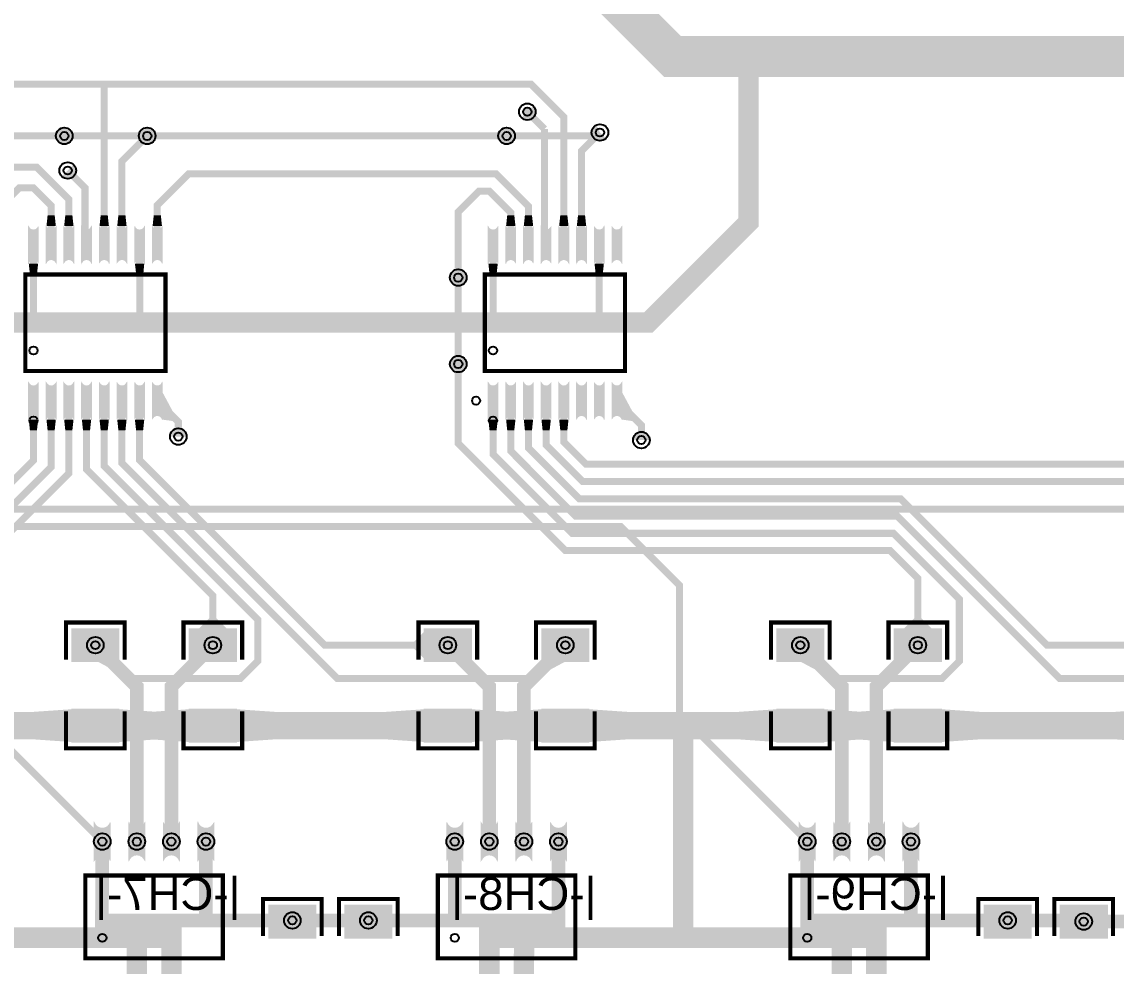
# Model space of a CAD drawing. Header units: millimetres. Extents: x 6 to 157, y 23 to 115.
# Drawn here: x 91.03 to 131.24, y 48.36 to 83.06 of the extents above; entities that cross this region are included whole.
import ezdxf

# ---------------------------------------------------------------- set-up
doc = ezdxf.new("R2010")
doc.units = ezdxf.units.MM
for name, color, linetype, true_color in [('BottomLayer', 7, 'Continuous', 0x0000ff), ('BottomSilkLayer', 7, 'Continuous', 0x66cc33), ('Document', 7, 'Continuous', 0xffffff), ('Hole', 7, 'Continuous', 0x222222), ('Multi-Layer', 7, 'Continuous', 0xc0c0c0), ('TopLayer', 7, 'Continuous', 0xff0000), ('TopPasteMaskLayer', 7, 'Continuous', 0x808080), ('TopSilkLayer', 7, 'Continuous', 0xffcc00), ('TopSolderMaskLayer', 7, 'Continuous', 0x800080)]:
    doc.layers.add(name, color=color, linetype=linetype, true_color=true_color)
doc.styles.get("Standard").update_dxf_attribs({"font": 'arial.ttf'})

msp = doc.modelspace()

# ---------------------------------------------------------------- hatches: boundary and pattern name
at = {"layer": 'BottomLayer'}
for points in [[(112.395, 78.717), (112.141, 79.271), (111.932, 78.997), (112.051, 78.737)], [(92.583, 78.562), (92.583, 79.172), (92.888, 78.997), (92.888, 78.737)], [(95.631, 78.562), (95.631, 79.172), (95.326, 78.997), (95.326, 78.737)], [(108.839, 78.562), (108.839, 79.172), (109.144, 78.997), (109.144, 78.737)], [(107.366, 73.66), (106.756, 73.66), (106.931, 73.355), (107.191, 73.355)], [(107.366, 70.485), (106.756, 70.485), (106.931, 70.79), (107.191, 70.79)], [(93.511, 59.937), (93.942, 60.368), (94.118, 60.114), (93.765, 59.76)], [(97.829, 60.368), (98.26, 59.937), (98.005, 59.76), (97.652, 60.114)], [(106.465, 59.937), (106.896, 60.368), (107.073, 60.114), (106.719, 59.76)], [(110.783, 60.368), (111.214, 59.937), (110.959, 59.76), (110.606, 60.114)], [(119.419, 59.937), (119.85, 60.368), (120.027, 60.114), (119.673, 59.76)], [(123.737, 60.368), (124.168, 59.937), (123.913, 59.76), (123.56, 60.114)], [(93.764, 52.718), (94.196, 53.148), (93.857, 53.241), (93.673, 53.057)], [(95.555, 52.933), (94.945, 52.933), (95, 53.238), (95.5, 53.238)], [(96.825, 52.933), (96.215, 52.933), (96.27, 53.238), (96.77, 53.238)], [(108.509, 52.933), (107.899, 52.933), (107.954, 53.238), (108.454, 53.238)], [(109.779, 52.933), (109.169, 52.933), (109.224, 53.238), (109.724, 53.238)], [(119.672, 52.718), (120.104, 53.148), (119.765, 53.241), (119.581, 53.057)], [(121.463, 52.933), (120.853, 52.933), (120.908, 53.238), (121.408, 53.238)], [(122.733, 52.933), (122.123, 52.933), (122.178, 53.238), (122.678, 53.238)], [(94.285, 52.932), (93.675, 52.934), (93.729, 52.629), (94.229, 52.627)], [(98.095, 52.933), (97.485, 52.933), (97.54, 52.628), (98.04, 52.628)], [(107.239, 52.933), (106.629, 52.933), (106.684, 52.628), (107.184, 52.628)], [(111.049, 52.933), (110.439, 52.933), (110.494, 52.628), (110.994, 52.628)], [(120.193, 52.933), (119.583, 52.933), (119.638, 52.628), (120.138, 52.628)], [(124.003, 52.933), (123.393, 52.933), (123.448, 52.628), (123.948, 52.628)], [(100.965, 49.733), (100.965, 50.343), (100.66, 50.288), (100.66, 49.788)], [(100.965, 49.733), (100.965, 50.343), (100.66, 50.288), (100.66, 49.788)], [(100.965, 49.733), (100.965, 50.343), (101.27, 50.288), (101.27, 49.788)], [(103.759, 49.733), (103.759, 50.343), (103.454, 50.288), (103.454, 49.788)], [(103.759, 49.733), (103.759, 50.343), (104.064, 50.288), (104.064, 49.788)], [(103.759, 49.733), (103.759, 50.343), (104.064, 50.288), (104.064, 49.788)], [(127.254, 49.733), (127.254, 50.343), (126.949, 50.288), (126.949, 49.788)], [(127.254, 49.733), (127.254, 50.343), (127.559, 50.288), (127.559, 49.788)], [(130.094, 50.294), (130.003, 49.691), (129.709, 49.788), (129.785, 50.288)], [(130.048, 49.688), (130.048, 50.297), (130.353, 50.243), (130.353, 49.743)]]:
    msp.add_hatch(color=256, dxfattribs=at).paths.add_polyline_path(points)
at = {"layer": 'TopLayer'}
for points in [[(109.386, 79.541), (109.817, 79.972), (109.909, 79.633), (109.725, 79.449)], [(92.583, 78.562), (92.583, 79.172), (92.278, 78.997), (92.278, 78.737)], [(95.416, 79.083), (95.847, 78.652), (95.508, 78.56), (95.324, 78.744)], [(95.631, 78.562), (95.631, 79.172), (95.936, 78.997), (95.936, 78.737)], [(108.839, 78.562), (108.839, 79.172), (108.534, 78.997), (108.534, 78.737)], [(112.053, 79.21), (112.484, 78.779), (112.145, 78.687), (111.961, 78.871)], [(92.495, 77.382), (92.926, 77.813), (93.018, 77.474), (92.834, 77.29)], [(92.273, 75.562), (91.93, 75.561), (91.971, 75.951), (92.231, 75.952)], [(92.923, 75.561), (92.58, 75.561), (92.621, 75.951), (92.881, 75.951)], [(94.223, 75.561), (93.88, 75.561), (93.921, 75.951), (94.181, 75.951)], [(94.873, 75.561), (94.53, 75.561), (94.572, 75.951), (94.832, 75.951)], [(96.173, 75.561), (95.83, 75.562), (95.872, 75.952), (96.132, 75.951)], [(109.164, 75.562), (108.821, 75.561), (108.862, 75.951), (109.122, 75.952)], [(109.814, 75.561), (109.471, 75.561), (109.512, 75.951), (109.772, 75.951)], [(111.114, 75.561), (110.771, 75.561), (110.812, 75.951), (111.072, 75.951)], [(111.764, 75.561), (111.421, 75.561), (111.463, 75.951), (111.723, 75.951)], [(91.623, 75.561, -0.785398), (91.28, 75.561), (91.28, 74.173, -0.785398), (91.623, 74.173)], [(92.273, 75.561, -0.785398), (91.93, 75.561), (91.93, 74.173, -0.785398), (92.273, 74.173)], [(92.923, 75.561, -0.785398), (92.58, 75.561), (92.58, 74.173, -0.785398), (92.923, 74.173)], [(93.573, 75.561, -0.785398), (93.23, 75.561), (93.23, 74.173, -0.785398), (93.573, 74.173)], [(94.223, 75.561, -0.785398), (93.88, 75.561), (93.88, 74.173, -0.785398), (94.223, 74.173)], [(94.873, 75.561, -0.785398), (94.53, 75.561), (94.53, 74.173, -0.785398), (94.873, 74.173)], [(95.523, 75.561, -0.785398), (95.18, 75.561), (95.18, 74.173, -0.785398), (95.523, 74.173)], [(96.173, 75.561, -0.785398), (95.83, 75.561), (95.83, 74.173, -0.785398), (96.173, 74.173)], [(108.514, 75.561, -0.785398), (108.171, 75.561), (108.171, 74.173, -0.785398), (108.514, 74.173)], [(109.164, 75.561, -0.785398), (108.821, 75.561), (108.821, 74.173, -0.785398), (109.164, 74.173)], [(109.814, 75.561, -0.785398), (109.471, 75.561), (109.471, 74.173, -0.785398), (109.814, 74.173)], [(110.464, 75.561, -0.785398), (110.121, 75.561), (110.121, 74.173, -0.785398), (110.464, 74.173)], [(111.114, 75.561, -0.785398), (110.771, 75.561), (110.771, 74.173, -0.785398), (111.114, 74.173)], [(111.764, 75.561, -0.785398), (111.421, 75.561), (111.421, 74.173, -0.785398), (111.764, 74.173)], [(112.414, 75.561, -0.785398), (112.071, 75.561), (112.071, 74.173, -0.785398), (112.414, 74.173)], [(113.064, 75.561, -0.785398), (112.721, 75.561), (112.721, 74.173, -0.785398), (113.064, 74.173)], [(91.623, 74.173), (91.28, 74.173), (91.32, 73.783), (91.58, 73.783)], [(95.523, 74.175), (95.18, 74.171), (95.227, 73.781), (95.487, 73.785)], [(108.514, 74.173), (108.171, 74.173), (108.211, 73.783), (108.471, 73.783)], [(112.414, 74.173), (112.071, 74.173), (112.113, 73.783), (112.373, 73.783)], [(107.366, 73.66), (106.756, 73.66), (106.931, 73.965), (107.191, 73.965)], [(107.366, 70.485), (106.756, 70.485), (106.931, 70.18), (107.191, 70.18)], [(91.623, 69.83, -0.785398), (91.28, 69.83), (91.28, 68.441, -0.785398), (91.623, 68.441)], [(92.273, 69.83, -0.785398), (91.93, 69.83), (91.93, 68.441, -0.785398), (92.273, 68.441)], [(92.923, 69.83, -0.785398), (92.58, 69.83), (92.58, 68.441, -0.785398), (92.923, 68.441)], [(93.573, 69.83, -0.785398), (93.23, 69.83), (93.23, 68.441, -0.785398), (93.573, 68.441)], [(94.223, 69.83, -0.785398), (93.88, 69.83), (93.88, 68.441, -0.785398), (94.223, 68.441)], [(94.873, 69.83, -0.785398), (94.53, 69.83), (94.53, 68.441, -0.785398), (94.873, 68.441)], [(95.523, 69.83, -0.785398), (95.18, 69.83), (95.18, 68.441, -0.785398), (95.523, 68.441)], [(96.173, 69.83, -0.785398), (95.83, 69.83), (95.83, 68.441, -0.785398), (96.173, 68.441)], [(108.514, 69.83, -0.785398), (108.171, 69.83), (108.171, 68.441, -0.785398), (108.514, 68.441)], [(109.164, 69.83, -0.785398), (108.821, 69.83), (108.821, 68.441, -0.785398), (109.164, 68.441)], [(109.814, 69.83, -0.785398), (109.471, 69.83), (109.471, 68.441, -0.785398), (109.814, 68.441)], [(110.464, 69.83, -0.785398), (110.121, 69.83), (110.121, 68.441, -0.785398), (110.464, 68.441)], [(111.114, 69.83, -0.785398), (110.771, 69.83), (110.771, 68.441, -0.785398), (111.114, 68.441)], [(111.764, 69.83, -0.785398), (111.421, 69.83), (111.421, 68.441, -0.785398), (111.764, 68.441)], [(112.414, 69.83, -0.785398), (112.071, 69.83), (112.071, 68.441, -0.785398), (112.414, 68.441)], [(113.064, 69.83, -0.785398), (112.721, 69.83), (112.721, 68.441, -0.785398), (113.064, 68.441)], [(96.173, 69.485), (96.173, 68.445), (96.563, 68.39), (96.563, 68.758)], [(113.064, 69.485), (113.064, 68.445), (113.454, 68.39), (113.454, 68.758)], [(91.623, 68.441), (91.28, 68.442), (91.32, 68.052), (91.58, 68.051)], [(92.273, 68.441), (91.93, 68.442), (91.971, 68.052), (92.231, 68.051)], [(92.923, 68.441), (92.58, 68.441), (92.621, 68.051), (92.881, 68.051)], [(93.573, 68.441), (93.23, 68.441), (93.271, 68.051), (93.531, 68.051)], [(94.223, 68.441), (93.88, 68.441), (93.921, 68.051), (94.181, 68.051)], [(94.873, 68.441), (94.53, 68.441), (94.572, 68.051), (94.832, 68.051)], [(95.523, 68.442), (95.18, 68.441), (95.222, 68.051), (95.482, 68.052)], [(108.514, 68.441), (108.171, 68.442), (108.211, 68.052), (108.471, 68.051)], [(109.164, 68.441), (108.821, 68.442), (108.862, 68.052), (109.122, 68.051)], [(109.814, 68.441), (109.471, 68.441), (109.512, 68.051), (109.772, 68.051)], [(110.464, 68.441), (110.121, 68.441), (110.162, 68.051), (110.422, 68.051)], [(111.114, 68.441), (110.771, 68.441), (110.812, 68.051), (111.072, 68.051)], [(97.079, 67.818), (96.469, 67.818), (96.644, 68.123), (96.904, 68.123)], [(114.097, 67.691), (113.487, 67.691), (113.662, 67.996), (113.922, 67.996)], [(98.564, 60.757), (97.524, 60.757), (97.914, 61.147), (98.174, 61.147)], [(124.472, 60.757), (123.432, 60.757), (123.822, 61.147), (124.082, 61.147)], [(92.876, 59.549), (94.577, 59.549), (94.577, 60.757), (92.876, 60.757)], [(97.194, 59.549), (98.895, 59.549), (98.895, 60.757), (97.194, 60.757)], [(105.83, 59.549), (107.531, 59.549), (107.531, 60.757), (105.83, 60.757)], [(110.148, 59.549), (111.849, 59.549), (111.849, 60.757), (110.148, 60.757)], [(118.784, 59.549), (120.485, 59.549), (120.485, 60.757), (118.784, 60.757)], [(123.102, 59.549), (124.803, 59.549), (124.803, 60.757), (123.102, 60.757)], [(93.511, 59.937), (93.942, 60.368), (94.034, 60.029), (93.85, 59.845)], [(98.349, 60.153), (97.739, 60.153), (97.914, 60.457), (98.174, 60.457)], [(105.83, 60.672), (105.83, 59.632), (105.44, 60.022), (105.44, 60.282)], [(106.68, 59.848), (106.68, 60.457), (106.375, 60.282), (106.376, 60.022)], [(110.746, 60.324), (111.251, 59.982), (110.937, 59.826), (110.718, 59.974)], [(119.382, 59.982), (119.887, 60.324), (119.915, 59.974), (119.695, 59.826)], [(124.257, 60.153), (123.647, 60.153), (123.822, 60.457), (124.082, 60.457)], [(93.809, 59.549), (94.577, 59.549), (94.903, 59.159), (94.536, 59.159)], [(110.148, 59.549), (110.996, 59.549), (110.27, 59.159), (109.902, 59.159)], [(119.636, 59.549), (120.485, 59.549), (120.73, 59.159), (120.362, 59.159)], [(92.876, 56.592), (92.876, 57.799), (91.376, 57.696), (91.376, 56.696)], [(92.876, 57.799), (94.577, 57.799), (94.577, 56.592), (92.876, 56.592)], [(94.577, 57.799), (94.577, 56.592), (96.077, 56.696), (96.077, 57.696)], [(97.194, 56.592), (97.194, 57.799), (95.694, 57.696), (95.694, 56.696)], [(97.194, 57.799), (98.895, 57.799), (98.895, 56.592), (97.194, 56.592)], [(98.895, 57.799), (98.895, 56.592), (100.395, 56.696), (100.395, 57.696)], [(105.83, 56.592), (105.83, 57.799), (104.33, 57.696), (104.33, 56.696)], [(105.83, 57.799), (107.531, 57.799), (107.531, 56.592), (105.83, 56.592)], [(107.531, 57.799), (107.531, 56.592), (109.031, 56.696), (109.031, 57.696)], [(110.148, 56.592), (110.148, 57.799), (108.648, 57.696), (108.648, 56.696)], [(110.148, 57.799), (111.849, 57.799), (111.849, 56.592), (110.148, 56.592)], [(111.849, 57.799), (111.849, 56.592), (113.349, 56.696), (113.349, 57.696)], [(118.784, 56.592), (118.784, 57.799), (117.284, 57.696), (117.284, 56.696)], [(118.784, 57.799), (120.485, 57.799), (120.485, 56.592), (118.784, 56.592)], [(120.485, 57.799), (120.485, 56.592), (121.985, 56.696), (121.985, 57.696)], [(123.102, 56.592), (123.102, 57.799), (121.602, 57.696), (121.602, 56.696)], [(123.102, 57.799), (124.803, 57.799), (124.803, 56.592), (123.102, 56.592)], [(124.803, 57.799), (124.803, 56.592), (126.303, 56.696), (126.303, 57.696)], [(132.627, 56.592), (132.627, 57.799), (131.127, 57.696), (131.127, 56.696)], [(94.267, 53.664, -0.785398), (93.693, 53.664), (93.693, 52.202, -0.785398), (94.267, 52.202)], [(95.537, 53.664, -0.785398), (94.963, 53.664), (94.963, 52.202, -0.785398), (95.537, 52.202)], [(96.807, 53.664, -0.785398), (96.233, 53.664), (96.233, 52.202, -0.785398), (96.807, 52.202)], [(98.077, 53.664, -0.785398), (97.503, 53.664), (97.503, 52.202, -0.785398), (98.077, 52.202)], [(107.221, 53.664, -0.785398), (106.647, 53.664), (106.647, 52.202, -0.785398), (107.221, 52.202)], [(108.491, 53.664, -0.785398), (107.917, 53.664), (107.917, 52.202, -0.785398), (108.491, 52.202)], [(109.761, 53.664, -0.785398), (109.187, 53.664), (109.187, 52.202, -0.785398), (109.761, 52.202)], [(111.031, 53.664, -0.785398), (110.457, 53.664), (110.457, 52.202, -0.785398), (111.031, 52.202)], [(120.175, 53.664, -0.785398), (119.601, 53.664), (119.601, 52.202, -0.785398), (120.175, 52.202)], [(121.445, 53.664, -0.785398), (120.871, 53.664), (120.871, 52.202, -0.785398), (121.445, 52.202)], [(122.715, 53.664, -0.785398), (122.141, 53.664), (122.141, 52.202, -0.785398), (122.715, 52.202)], [(123.985, 53.664, -0.785398), (123.411, 53.664), (123.411, 52.202, -0.785398), (123.985, 52.202)], [(100.115, 49.389), (101.816, 49.389), (101.816, 50.597), (100.115, 50.597)], [(102.909, 49.389), (104.61, 49.389), (104.61, 50.597), (102.909, 50.597)], [(126.404, 49.389), (128.105, 49.389), (128.105, 50.597), (126.404, 50.597)], [(129.198, 49.389), (130.899, 49.389), (130.899, 50.597), (129.198, 50.597)]]:
    msp.add_hatch(color=256, dxfattribs=at).paths.add_polyline_path(points)
at = {"layer": 'TopPasteMaskLayer'}
for points in [[(91.623, 75.561, -0.785398), (91.28, 75.561), (91.28, 74.173, -0.785398), (91.623, 74.173)], [(92.273, 75.561, -0.785398), (91.93, 75.561), (91.93, 74.173, -0.785398), (92.273, 74.173)], [(92.923, 75.561, -0.785398), (92.58, 75.561), (92.58, 74.173, -0.785398), (92.923, 74.173)], [(93.573, 75.561, -0.785398), (93.23, 75.561), (93.23, 74.173, -0.785398), (93.573, 74.173)], [(94.223, 75.561, -0.785398), (93.88, 75.561), (93.88, 74.173, -0.785398), (94.223, 74.173)], [(94.873, 75.561, -0.785398), (94.53, 75.561), (94.53, 74.173, -0.785398), (94.873, 74.173)], [(95.523, 75.561, -0.785398), (95.18, 75.561), (95.18, 74.173, -0.785398), (95.523, 74.173)], [(96.173, 75.561, -0.785398), (95.83, 75.561), (95.83, 74.173, -0.785398), (96.173, 74.173)], [(108.514, 75.561, -0.785398), (108.171, 75.561), (108.171, 74.173, -0.785398), (108.514, 74.173)], [(109.164, 75.561, -0.785398), (108.821, 75.561), (108.821, 74.173, -0.785398), (109.164, 74.173)], [(109.814, 75.561, -0.785398), (109.471, 75.561), (109.471, 74.173, -0.785398), (109.814, 74.173)], [(110.464, 75.561, -0.785398), (110.121, 75.561), (110.121, 74.173, -0.785398), (110.464, 74.173)], [(111.114, 75.561, -0.785398), (110.771, 75.561), (110.771, 74.173, -0.785398), (111.114, 74.173)], [(111.764, 75.561, -0.785398), (111.421, 75.561), (111.421, 74.173, -0.785398), (111.764, 74.173)], [(112.414, 75.561, -0.785398), (112.071, 75.561), (112.071, 74.173, -0.785398), (112.414, 74.173)], [(113.064, 75.561, -0.785398), (112.721, 75.561), (112.721, 74.173, -0.785398), (113.064, 74.173)], [(91.623, 69.83, -0.785398), (91.28, 69.83), (91.28, 68.441, -0.785398), (91.623, 68.441)], [(92.273, 69.83, -0.785398), (91.93, 69.83), (91.93, 68.441, -0.785398), (92.273, 68.441)], [(92.923, 69.83, -0.785398), (92.58, 69.83), (92.58, 68.441, -0.785398), (92.923, 68.441)], [(93.573, 69.83, -0.785398), (93.23, 69.83), (93.23, 68.441, -0.785398), (93.573, 68.441)], [(94.223, 69.83, -0.785398), (93.88, 69.83), (93.88, 68.441, -0.785398), (94.223, 68.441)], [(94.873, 69.83, -0.785398), (94.53, 69.83), (94.53, 68.441, -0.785398), (94.873, 68.441)], [(95.523, 69.83, -0.785398), (95.18, 69.83), (95.18, 68.441, -0.785398), (95.523, 68.441)], [(96.173, 69.83, -0.785398), (95.83, 69.83), (95.83, 68.441, -0.785398), (96.173, 68.441)], [(108.514, 69.83, -0.785398), (108.171, 69.83), (108.171, 68.441, -0.785398), (108.514, 68.441)], [(109.164, 69.83, -0.785398), (108.821, 69.83), (108.821, 68.441, -0.785398), (109.164, 68.441)], [(109.814, 69.83, -0.785398), (109.471, 69.83), (109.471, 68.441, -0.785398), (109.814, 68.441)], [(110.464, 69.83, -0.785398), (110.121, 69.83), (110.121, 68.441, -0.785398), (110.464, 68.441)], [(111.114, 69.83, -0.785398), (110.771, 69.83), (110.771, 68.441, -0.785398), (111.114, 68.441)], [(111.764, 69.83, -0.785398), (111.421, 69.83), (111.421, 68.441, -0.785398), (111.764, 68.441)], [(112.414, 69.83, -0.785398), (112.071, 69.83), (112.071, 68.441, -0.785398), (112.414, 68.441)], [(113.064, 69.83, -0.785398), (112.721, 69.83), (112.721, 68.441, -0.785398), (113.064, 68.441)], [(92.976, 59.549), (93.337, 59.549), (93.437, 59.649), (93.437, 59.86), (93.537, 59.96), (93.915, 59.96), (94.015, 59.86), (94.015, 59.649), (94.115, 59.549), (94.477, 59.549), (94.577, 59.649), (94.577, 60.657), (94.477, 60.757), (92.976, 60.757), (92.876, 60.657), (92.876, 59.649)], [(97.294, 59.549), (97.655, 59.549), (97.755, 59.649), (97.755, 59.86), (97.855, 59.96), (98.233, 59.96), (98.333, 59.86), (98.333, 59.649), (98.433, 59.549), (98.795, 59.549), (98.895, 59.649), (98.895, 60.657), (98.795, 60.757), (97.294, 60.757), (97.194, 60.657), (97.194, 59.649)], [(105.93, 59.549), (106.291, 59.549), (106.391, 59.649), (106.391, 59.86), (106.491, 59.96), (106.869, 59.96), (106.969, 59.86), (106.969, 59.649), (107.069, 59.549), (107.431, 59.549), (107.531, 59.649), (107.531, 60.657), (107.431, 60.757), (105.93, 60.757), (105.83, 60.657), (105.83, 59.649)], [(110.248, 59.549), (110.609, 59.549), (110.709, 59.649), (110.709, 59.86), (110.809, 59.96), (111.187, 59.96), (111.287, 59.86), (111.287, 59.649), (111.387, 59.549), (111.749, 59.549), (111.849, 59.649), (111.849, 60.657), (111.749, 60.757), (110.248, 60.757), (110.148, 60.657), (110.148, 59.649)], [(118.884, 59.549), (119.245, 59.549), (119.345, 59.649), (119.345, 59.86), (119.445, 59.96), (119.823, 59.96), (119.923, 59.86), (119.923, 59.649), (120.023, 59.549), (120.385, 59.549), (120.485, 59.649), (120.485, 60.657), (120.385, 60.757), (118.884, 60.757), (118.784, 60.657), (118.784, 59.649)], [(123.202, 59.549), (123.563, 59.549), (123.663, 59.649), (123.663, 59.86), (123.763, 59.96), (124.141, 59.96), (124.241, 59.86), (124.241, 59.649), (124.341, 59.549), (124.703, 59.549), (124.803, 59.649), (124.803, 60.657), (124.703, 60.757), (123.202, 60.757), (123.102, 60.657), (123.102, 59.649)], [(92.976, 57.799), (93.337, 57.799), (93.437, 57.699), (93.437, 57.489), (93.537, 57.389), (93.915, 57.389), (94.015, 57.489), (94.015, 57.699), (94.115, 57.799), (94.477, 57.799), (94.577, 57.699), (94.577, 56.692), (94.477, 56.592), (92.976, 56.592), (92.876, 56.692), (92.876, 57.699)], [(97.294, 57.799), (97.655, 57.799), (97.755, 57.699), (97.755, 57.489), (97.855, 57.389), (98.233, 57.389), (98.333, 57.489), (98.333, 57.699), (98.433, 57.799), (98.795, 57.799), (98.895, 57.699), (98.895, 56.692), (98.795, 56.592), (97.294, 56.592), (97.194, 56.692), (97.194, 57.699)], [(105.93, 57.799), (106.291, 57.799), (106.391, 57.699), (106.391, 57.489), (106.491, 57.389), (106.869, 57.389), (106.969, 57.489), (106.969, 57.699), (107.069, 57.799), (107.431, 57.799), (107.531, 57.699), (107.531, 56.692), (107.431, 56.592), (105.93, 56.592), (105.83, 56.692), (105.83, 57.699)], [(110.248, 57.799), (110.609, 57.799), (110.709, 57.699), (110.709, 57.489), (110.809, 57.389), (111.187, 57.389), (111.287, 57.489), (111.287, 57.699), (111.387, 57.799), (111.749, 57.799), (111.849, 57.699), (111.849, 56.692), (111.749, 56.592), (110.248, 56.592), (110.148, 56.692), (110.148, 57.699)], [(118.884, 57.799), (119.245, 57.799), (119.345, 57.699), (119.345, 57.489), (119.445, 57.389), (119.823, 57.389), (119.923, 57.489), (119.923, 57.699), (120.023, 57.799), (120.385, 57.799), (120.485, 57.699), (120.485, 56.692), (120.385, 56.592), (118.884, 56.592), (118.784, 56.692), (118.784, 57.699)], [(123.202, 57.799), (123.563, 57.799), (123.663, 57.699), (123.663, 57.489), (123.763, 57.389), (124.141, 57.389), (124.241, 57.489), (124.241, 57.699), (124.341, 57.799), (124.703, 57.799), (124.803, 57.699), (124.803, 56.692), (124.703, 56.592), (123.202, 56.592), (123.102, 56.692), (123.102, 57.699)], [(94.267, 53.664, -0.785398), (93.693, 53.664), (93.693, 52.202, -0.785398), (94.267, 52.202)], [(95.537, 53.664, -0.785398), (94.963, 53.664), (94.963, 52.202, -0.785398), (95.537, 52.202)], [(96.807, 53.664, -0.785398), (96.233, 53.664), (96.233, 52.202, -0.785398), (96.807, 52.202)], [(98.077, 53.664, -0.785398), (97.503, 53.664), (97.503, 52.202, -0.785398), (98.077, 52.202)], [(107.221, 53.664, -0.785398), (106.647, 53.664), (106.647, 52.202, -0.785398), (107.221, 52.202)], [(108.491, 53.664, -0.785398), (107.917, 53.664), (107.917, 52.202, -0.785398), (108.491, 52.202)], [(109.761, 53.664, -0.785398), (109.187, 53.664), (109.187, 52.202, -0.785398), (109.761, 52.202)], [(111.031, 53.664, -0.785398), (110.457, 53.664), (110.457, 52.202, -0.785398), (111.031, 52.202)], [(120.175, 53.664, -0.785398), (119.601, 53.664), (119.601, 52.202, -0.785398), (120.175, 52.202)], [(121.445, 53.664, -0.785398), (120.871, 53.664), (120.871, 52.202, -0.785398), (121.445, 52.202)], [(122.715, 53.664, -0.785398), (122.141, 53.664), (122.141, 52.202, -0.785398), (122.715, 52.202)], [(123.985, 53.664, -0.785398), (123.411, 53.664), (123.411, 52.202, -0.785398), (123.985, 52.202)], [(100.215, 49.389), (100.576, 49.389), (100.676, 49.489), (100.676, 49.7), (100.776, 49.8), (101.154, 49.8), (101.254, 49.7), (101.254, 49.489), (101.354, 49.389), (101.716, 49.389), (101.816, 49.489), (101.816, 50.497), (101.716, 50.597), (100.215, 50.597), (100.115, 50.497), (100.115, 49.489)], [(103.009, 49.389), (103.37, 49.389), (103.47, 49.489), (103.47, 49.7), (103.57, 49.8), (103.948, 49.8), (104.048, 49.7), (104.048, 49.489), (104.148, 49.389), (104.51, 49.389), (104.61, 49.489), (104.61, 50.497), (104.51, 50.597), (103.009, 50.597), (102.909, 50.497), (102.909, 49.489)], [(126.504, 49.389), (126.865, 49.389), (126.965, 49.489), (126.965, 49.7), (127.065, 49.8), (127.443, 49.8), (127.543, 49.7), (127.543, 49.489), (127.643, 49.389), (128.005, 49.389), (128.105, 49.489), (128.105, 50.497), (128.005, 50.597), (126.504, 50.597), (126.404, 50.497), (126.404, 49.489)], [(129.298, 49.389), (129.659, 49.389), (129.759, 49.489), (129.759, 49.7), (129.859, 49.8), (130.237, 49.8), (130.337, 49.7), (130.337, 49.489), (130.437, 49.389), (130.799, 49.389), (130.899, 49.489), (130.899, 50.497), (130.799, 50.597), (129.298, 50.597), (129.198, 50.497), (129.198, 49.489)]]:
    msp.add_hatch(color=256, dxfattribs=at).paths.add_polyline_path(points)
at = {"layer": 'TopSolderMaskLayer'}
for points in [[(91.648, 75.582, -0.785398), (91.254, 75.582), (91.254, 74.153, -0.785398), (91.648, 74.153)], [(92.298, 75.582, -0.785398), (91.904, 75.582), (91.904, 74.153, -0.785398), (92.298, 74.153)], [(92.948, 75.582, -0.785398), (92.554, 75.582), (92.554, 74.153, -0.785398), (92.948, 74.153)], [(93.598, 75.582, -0.785398), (93.204, 75.582), (93.204, 74.153, -0.785398), (93.598, 74.153)], [(94.248, 75.582, -0.785398), (93.854, 75.582), (93.854, 74.153, -0.785398), (94.248, 74.153)], [(94.898, 75.582, -0.785398), (94.504, 75.582), (94.504, 74.153, -0.785398), (94.898, 74.153)], [(95.548, 75.582, -0.785398), (95.154, 75.582), (95.154, 74.153, -0.785398), (95.548, 74.153)], [(96.198, 75.582, -0.785398), (95.804, 75.582), (95.804, 74.153, -0.785398), (96.198, 74.153)], [(108.539, 75.582, -0.785398), (108.145, 75.582), (108.145, 74.153, -0.785398), (108.539, 74.153)], [(109.189, 75.582, -0.785398), (108.795, 75.582), (108.795, 74.153, -0.785398), (109.189, 74.153)], [(109.839, 75.582, -0.785398), (109.445, 75.582), (109.445, 74.153, -0.785398), (109.839, 74.153)], [(110.489, 75.582, -0.785398), (110.095, 75.582), (110.095, 74.153, -0.785398), (110.489, 74.153)], [(111.139, 75.582, -0.785398), (110.745, 75.582), (110.745, 74.153, -0.785398), (111.139, 74.153)], [(111.789, 75.582, -0.785398), (111.395, 75.582), (111.395, 74.153, -0.785398), (111.789, 74.153)], [(112.439, 75.582, -0.785398), (112.045, 75.582), (112.045, 74.153, -0.785398), (112.439, 74.153)], [(113.089, 75.582, -0.785398), (112.695, 75.582), (112.695, 74.153, -0.785398), (113.089, 74.153)], [(91.648, 69.85, -0.785398), (91.254, 69.85), (91.254, 68.421, -0.785398), (91.648, 68.421)], [(92.298, 69.85, -0.785398), (91.904, 69.85), (91.904, 68.421, -0.785398), (92.298, 68.421)], [(92.948, 69.85, -0.785398), (92.554, 69.85), (92.554, 68.421, -0.785398), (92.948, 68.421)], [(93.598, 69.85, -0.785398), (93.204, 69.85), (93.204, 68.421, -0.785398), (93.598, 68.421)], [(94.248, 69.85, -0.785398), (93.854, 69.85), (93.854, 68.421, -0.785398), (94.248, 68.421)], [(94.898, 69.85, -0.785398), (94.504, 69.85), (94.504, 68.421, -0.785398), (94.898, 68.421)], [(95.548, 69.85, -0.785398), (95.154, 69.85), (95.154, 68.421, -0.785398), (95.548, 68.421)], [(96.198, 69.85, -0.785398), (95.804, 69.85), (95.804, 68.421, -0.785398), (96.198, 68.421)], [(108.539, 69.85, -0.785398), (108.145, 69.85), (108.145, 68.421, -0.785398), (108.539, 68.421)], [(109.189, 69.85, -0.785398), (108.795, 69.85), (108.795, 68.421, -0.785398), (109.189, 68.421)], [(109.839, 69.85, -0.785398), (109.445, 69.85), (109.445, 68.421, -0.785398), (109.839, 68.421)], [(110.489, 69.85, -0.785398), (110.095, 69.85), (110.095, 68.421, -0.785398), (110.489, 68.421)], [(111.139, 69.85, -0.785398), (110.745, 69.85), (110.745, 68.421, -0.785398), (111.139, 68.421)], [(111.789, 69.85, -0.785398), (111.395, 69.85), (111.395, 68.421, -0.785398), (111.789, 68.421)], [(112.439, 69.85, -0.785398), (112.045, 69.85), (112.045, 68.421, -0.785398), (112.439, 68.421)], [(113.089, 69.85, -0.785398), (112.695, 69.85), (112.695, 68.421, -0.785398), (113.089, 68.421)], [(92.84, 59.531), (94.612, 59.531), (94.612, 60.775), (92.84, 60.775)], [(97.158, 59.531), (98.93, 59.531), (98.93, 60.775), (97.158, 60.775)], [(105.794, 59.531), (107.566, 59.531), (107.566, 60.775), (105.794, 60.775)], [(110.112, 59.531), (111.884, 59.531), (111.884, 60.775), (110.112, 60.775)], [(118.748, 59.531), (120.521, 59.531), (120.521, 60.775), (118.748, 60.775)], [(123.066, 59.531), (124.839, 59.531), (124.839, 60.775), (123.066, 60.775)], [(92.84, 57.817), (94.612, 57.817), (94.612, 56.574), (92.84, 56.574)], [(97.158, 57.817), (98.93, 57.817), (98.93, 56.574), (97.158, 56.574)], [(105.794, 57.817), (107.566, 57.817), (107.566, 56.574), (105.794, 56.574)], [(110.112, 57.817), (111.884, 57.817), (111.884, 56.574), (110.112, 56.574)], [(118.748, 57.817), (120.521, 57.817), (120.521, 56.574), (118.748, 56.574)], [(123.066, 57.817), (124.839, 57.817), (124.839, 56.574), (123.066, 56.574)], [(94.293, 53.682, -0.785398), (93.668, 53.682), (93.668, 52.184, -0.785398), (94.293, 52.184)], [(95.563, 53.682, -0.785398), (94.938, 53.682), (94.938, 52.184, -0.785398), (95.563, 52.184)], [(96.833, 53.682, -0.785398), (96.208, 53.682), (96.208, 52.184, -0.785398), (96.833, 52.184)], [(98.103, 53.682, -0.785398), (97.478, 53.682), (97.478, 52.184, -0.785398), (98.103, 52.184)], [(107.247, 53.682, -0.785398), (106.622, 53.682), (106.622, 52.184, -0.785398), (107.247, 52.184)], [(108.517, 53.682, -0.785398), (107.892, 53.682), (107.892, 52.184, -0.785398), (108.517, 52.184)], [(109.787, 53.682, -0.785398), (109.162, 53.682), (109.162, 52.184, -0.785398), (109.787, 52.184)], [(111.057, 53.682, -0.785398), (110.432, 53.682), (110.432, 52.184, -0.785398), (111.057, 52.184)], [(120.201, 53.682, -0.785398), (119.576, 53.682), (119.576, 52.184, -0.785398), (120.201, 52.184)], [(121.471, 53.682, -0.785398), (120.846, 53.682), (120.846, 52.184, -0.785398), (121.471, 52.184)], [(122.741, 53.682, -0.785398), (122.116, 53.682), (122.116, 52.184, -0.785398), (122.741, 52.184)], [(124.011, 53.682, -0.785398), (123.386, 53.682), (123.386, 52.184, -0.785398), (124.011, 52.184)], [(100.079, 49.371), (101.851, 49.371), (101.851, 50.615), (100.079, 50.615)], [(102.873, 49.371), (104.645, 49.371), (104.645, 50.615), (102.873, 50.615)], [(126.368, 49.371), (128.141, 49.371), (128.141, 50.615), (126.368, 50.615)], [(129.162, 49.371), (130.935, 49.371), (130.935, 50.615), (129.162, 50.615)]]:
    msp.add_hatch(color=256, dxfattribs=at).paths.add_polyline_path(points)

# ---------------------------------------------------------------- linework, layer by layer
at = {"layer": 'BottomLayer'}
for points, const_width in [([(30.48, 84.455), (30.48, 82.296), (32.512, 80.264), (39.116, 80.264), (54.864, 64.516), (113.03, 64.516), (115.189, 62.357), (115.189, 57.633), (119.888, 52.934)], 0.26), ([(33.02, 84.455), (33.02, 82.296), (34.417, 80.899), (39.37, 80.899), (55.118, 65.151), (138.938, 65.151), (141.732, 62.357), (141.732, 57.633), (146.431, 52.934)], 0.26), ([(92.583, 78.867), (95.631, 78.867)], 0.26), ([(108.839, 78.867), (112.141, 78.867), (112.268, 78.994)], 0.26), ([(27.94, 75.946), (40.005, 63.881), (86.868, 63.881), (88.9, 61.849), (88.9, 58.014), (93.98, 52.934)], 0.26), ([(107.061, 70.358), (107.061, 73.66)], 0.26), ([(93.726, 60.153), (95.25, 58.629), (95.25, 52.933)], 0.5), ([(98.044, 60.153), (96.52, 58.629), (96.52, 52.933)], 0.5), ([(106.68, 60.153), (108.204, 58.629), (108.204, 52.933)], 0.5), ([(110.998, 60.153), (109.474, 58.629), (109.474, 52.933)], 0.5), ([(119.634, 60.153), (121.158, 58.629), (121.158, 52.933)], 0.5), ([(123.952, 60.153), (122.428, 58.629), (122.428, 52.933)], 0.5), ([(93.98, 52.934), (93.967, 50.038), (97.79, 50.038)], 0.5), ([(100.965, 50.038), (97.79, 50.038), (97.79, 52.933)], 0.5), ([(106.934, 52.933), (106.934, 50.038), (110.744, 50.038), (110.744, 52.933)], 0.5), ([(119.888, 52.934), (119.888, 50.038), (123.825, 50.038)], 0.5), ([(127.254, 50.038), (123.825, 50.038), (123.698, 50.165), (123.698, 52.933)], 0.5), ([(130.048, 49.993), (133.731, 49.993), (133.731, 52.934)], 0.5), ([(97.79, 50.038), (106.934, 50.038)], 0.5), ([(103.759, 50.038), (110.744, 50.038)], 0.5), ([(127.254, 50.038), (130.003, 50.038), (130.048, 49.993)], 0.5)]:
    msp.add_lwpolyline(points, dxfattribs=dict(at, const_width=const_width))
at = {"layer": 'Document'}
for centre in [(91.451, 68.402), (108.342, 68.402)]:
    msp.add_circle(centre, 0.15, dxfattribs=at)
at = {"layer": 'Hole'}
for centre in [(109.601, 79.756), (92.583, 78.867), (95.631, 78.867), (108.839, 78.867), (112.268, 78.994), (92.71, 77.597), (107.061, 73.66), (107.061, 70.485), (96.774, 67.818), (113.792, 67.691), (93.726, 60.153), (98.044, 60.153), (106.68, 60.153), (110.998, 60.153), (119.634, 60.153), (123.952, 60.153), (93.98, 52.933), (95.25, 52.933), (96.52, 52.933), (97.79, 52.933), (106.934, 52.933), (108.204, 52.933), (109.474, 52.933), (110.744, 52.933), (119.888, 52.933), (121.158, 52.933), (122.428, 52.933), (123.698, 52.933), (100.965, 50.038), (103.759, 50.038), (127.254, 50.038), (130.048, 49.993)]:
    msp.add_circle(centre, 0.152, dxfattribs=at)
at = {"layer": 'Multi-Layer'}
for centre in [(109.601, 79.756), (112.268, 78.994), (92.583, 78.867), (95.631, 78.867), (108.839, 78.867), (92.71, 77.597), (107.061, 73.66), (107.061, 70.485), (96.774, 67.818), (113.792, 67.691), (93.726, 60.153), (98.044, 60.153), (106.68, 60.153), (110.998, 60.153), (119.634, 60.153), (123.952, 60.153), (93.98, 52.933), (95.25, 52.933), (96.52, 52.933), (97.79, 52.933), (106.934, 52.933), (108.204, 52.933), (109.474, 52.933), (110.744, 52.933), (119.888, 52.933), (121.158, 52.933), (122.428, 52.933), (123.698, 52.933), (100.965, 50.038), (103.759, 50.038), (127.254, 50.038), (130.048, 49.993)]:
    msp.add_circle(centre, 0.305, dxfattribs=at)
at = {"layer": 'TopLayer'}
for points, const_width in [([(150.495, 57.196), (154.178, 57.196), (154.178, 60.96), (133.35, 81.788), (114.935, 81.788), (112.649, 84.074), (112.649, 96.139), (101.854, 106.934), (95.578, 106.934), (95.469, 107.043)], 1.5), ([(117.777, 81.788), (117.729, 81.74), (117.729, 75.692), (114.046, 72.009), (74.676, 72.009)], 0.75), ([(76.962, 80.772), (94.051, 80.772), (94.051, 79.685), (94.051, 74.867)], 0.26), ([(92.964, 80.772), (109.728, 80.772), (110.942, 79.558), (110.942, 74.867)], 0.26), ([(110.236, 79.121), (109.601, 79.756), (109.474, 79.756)], 0.26), ([(110.292, 74.867), (110.236, 74.923), (110.236, 79.121)], 0.26), ([(77.597, 78.74), (77.724, 78.867), (92.583, 78.867)], 0.26), ([(95.631, 78.867), (94.702, 77.938), (94.702, 74.867)], 0.26), ([(95.631, 78.867), (108.839, 78.867)], 0.26), ([(112.268, 78.994), (111.593, 78.319), (111.593, 74.867)], 0.26), ([(78.857, 74.867), (78.854, 76.441), (80.135, 77.724), (91.567, 77.724), (92.751, 76.541), (92.751, 74.867)], 0.26), ([(93.401, 74.867), (93.345, 75.011), (93.345, 76.962), (92.71, 77.597)], 0.26), ([(96.002, 74.867), (96.002, 76.317), (97.155, 77.47), (108.458, 77.47), (109.642, 76.287), (109.642, 74.867)], 0.26), ([(90.297, 73.66), (90.297, 76.327), (90.932, 76.962), (91.44, 76.962), (92.101, 76.302), (92.101, 74.867)], 0.26), ([(107.061, 73.66), (107.061, 76.073), (107.823, 76.835), (108.204, 76.835), (108.992, 76.048), (108.992, 74.867)], 0.26), ([(91.45, 74.867), (91.45, 72.205), (91.646, 72.009)], 0.26), ([(95.352, 74.867), (95.364, 72.009)], 0.26), ([(108.341, 74.867), (108.341, 72.009)], 0.26), ([(112.243, 74.867), (112.243, 72.009)], 0.26), ([(123.952, 60.152), (123.952, 62.611), (122.936, 63.627), (110.998, 63.627), (107.061, 67.564), (107.061, 70.485)], 0.26), ([(65.024, 60.152), (66.121, 59.055), (72.771, 59.055), (75.692, 61.976), (86.487, 61.976), (91.45, 66.939), (91.45, 69.136)], 0.26), ([(79.756, 60.152), (80.853, 59.055), (85.344, 59.055), (92.751, 66.462), (92.751, 69.136)], 0.26), ([(84.074, 60.152), (85.552, 60.152), (92.101, 66.701), (92.101, 69.136)], 0.26), ([(98.044, 60.152), (98.044, 61.976), (93.401, 66.619), (93.401, 69.136)], 0.26), ([(93.726, 60.152), (94.95, 58.928), (99.06, 58.928), (99.695, 59.563), (99.695, 61.087), (94.051, 66.731), (94.051, 69.136)], 0.26), ([(110.998, 60.152), (110.998, 60.071), (109.855, 58.928), (102.616, 58.928), (94.702, 66.843), (94.702, 69.136)], 0.26), ([(95.352, 69.136), (95.352, 66.955), (102.154, 60.152), (106.68, 60.152)], 0.26), ([(96.002, 69.136), (96.774, 68.362), (96.774, 67.818)], 0.26), ([(119.634, 60.152), (119.634, 60.071), (120.777, 58.928), (124.841, 58.928), (125.476, 59.563), (125.476, 61.849), (123.063, 64.262), (111.252, 64.262), (108.341, 67.173), (108.341, 69.136)], 0.26), ([(137.795, 60.152), (136.571, 58.928), (129.159, 58.928), (123.19, 64.897), (111.379, 64.897), (108.992, 67.285), (108.992, 69.136)], 0.26), ([(133.477, 60.152), (128.697, 60.152), (123.317, 65.532), (111.506, 65.532), (109.642, 67.396), (109.642, 69.136)], 0.26), ([(150.495, 60.152), (149.271, 58.928), (144.399, 58.928), (137.16, 66.167), (111.633, 66.167), (110.292, 67.508), (110.292, 69.136)], 0.26), ([(146.177, 60.152), (143.937, 60.152), (137.287, 66.802), (111.76, 66.802), (110.942, 67.62), (110.942, 69.136)], 0.26), ([(112.893, 69.136), (113.792, 68.235), (113.792, 67.691)], 0.26), ([(12.446, 57.196), (12.446, 57.196), (150.495, 57.196)], 1), ([(115.329, 57.196), (115.329, 49.403), (108.204, 49.403), (108.204, 48.895), (108.204, 47.396)], 0.75), ([(88.849, 49.403), (96.52, 49.403), (96.52, 47.396)], 0.75), ([(95.25, 49.276), (95.25, 48.514), (95.25, 47.396)], 0.75), ([(109.5, 49.403), (109.474, 48.641), (109.474, 47.396)], 0.75), ([(115.329, 49.403), (122.428, 49.403), (122.428, 47.396)], 0.75), ([(121.158, 49.403), (121.158, 48.514), (121.158, 47.396)], 0.75)]:
    msp.add_lwpolyline(points, dxfattribs=dict(at, const_width=const_width))
at = {"layer": 'TopSilkLayer', "const_width": 0.152}
for points in [[(91.15, 70.23), (91.15, 73.773), (96.302, 73.773), (96.302, 70.23), (91.15, 70.23)], [(108.041, 70.23), (108.041, 73.773), (113.193, 73.773), (113.193, 70.23), (108.041, 70.23)], [(93.359, 48.644), (93.359, 51.687), (98.411, 51.687), (98.411, 48.644), (93.359, 48.644)], [(106.313, 48.644), (106.313, 51.687), (111.365, 51.687), (111.365, 48.644), (106.313, 48.644)], [(119.267, 48.644), (119.267, 51.687), (124.319, 51.687), (124.319, 48.644), (119.267, 48.644)]]:
    msp.add_lwpolyline(points, close=True, dxfattribs=at)
for points in [[(92.647, 59.625), (92.647, 60.985), (94.805, 60.985), (94.805, 59.625)], [(96.965, 59.625), (96.965, 60.985), (99.123, 60.985), (99.123, 59.625)], [(105.601, 59.625), (105.601, 60.985), (107.759, 60.985), (107.759, 59.625)], [(109.919, 59.625), (109.919, 60.985), (112.077, 60.985), (112.077, 59.625)], [(118.555, 59.625), (118.555, 60.985), (120.713, 60.985), (120.713, 59.625)], [(122.873, 59.625), (122.873, 60.985), (125.031, 60.985), (125.031, 59.625)], [(92.647, 57.723), (92.647, 56.363), (94.805, 56.363), (94.805, 57.723)], [(96.965, 57.723), (96.965, 56.363), (99.123, 56.363), (99.123, 57.723)], [(105.601, 57.723), (105.601, 56.363), (107.759, 56.363), (107.759, 57.723)], [(109.919, 57.723), (109.919, 56.363), (112.077, 56.363), (112.077, 57.723)], [(118.555, 57.723), (118.555, 56.363), (120.713, 56.363), (120.713, 57.723)], [(122.873, 57.723), (122.873, 56.363), (125.031, 56.363), (125.031, 57.723)], [(99.886, 49.465), (99.886, 50.825), (102.044, 50.825), (102.044, 49.465)], [(102.68, 49.465), (102.68, 50.825), (104.838, 50.825), (104.838, 49.465)], [(126.175, 49.465), (126.175, 50.825), (128.333, 50.825), (128.333, 49.465)], [(128.969, 49.465), (128.969, 50.825), (131.127, 50.825), (131.127, 49.465)]]:
    msp.add_lwpolyline(points, dxfattribs=at)
at = {"layer": 'TopSilkLayer'}
for centre in [(91.451, 70.982), (108.342, 70.982), (107.718, 69.136), (93.98, 49.396), (106.934, 49.396), (119.888, 49.396)]:
    msp.add_circle(centre, 0.15, dxfattribs=at)

# ---------------------------------------------------------------- texts
at = {"layer": 'BottomSilkLayer', "text_generation_flag": 2}
for s, p in [('|-CH7-|', (99.06, 50.419)), ('|-CH8-|', (112.141, 50.419)), ('|-CH9-|', (125.095, 50.419))]:
    msp.add_text(s, height=1.2, dxfattribs=at).set_placement(p)

doc.saveas('drawing.dxf')
